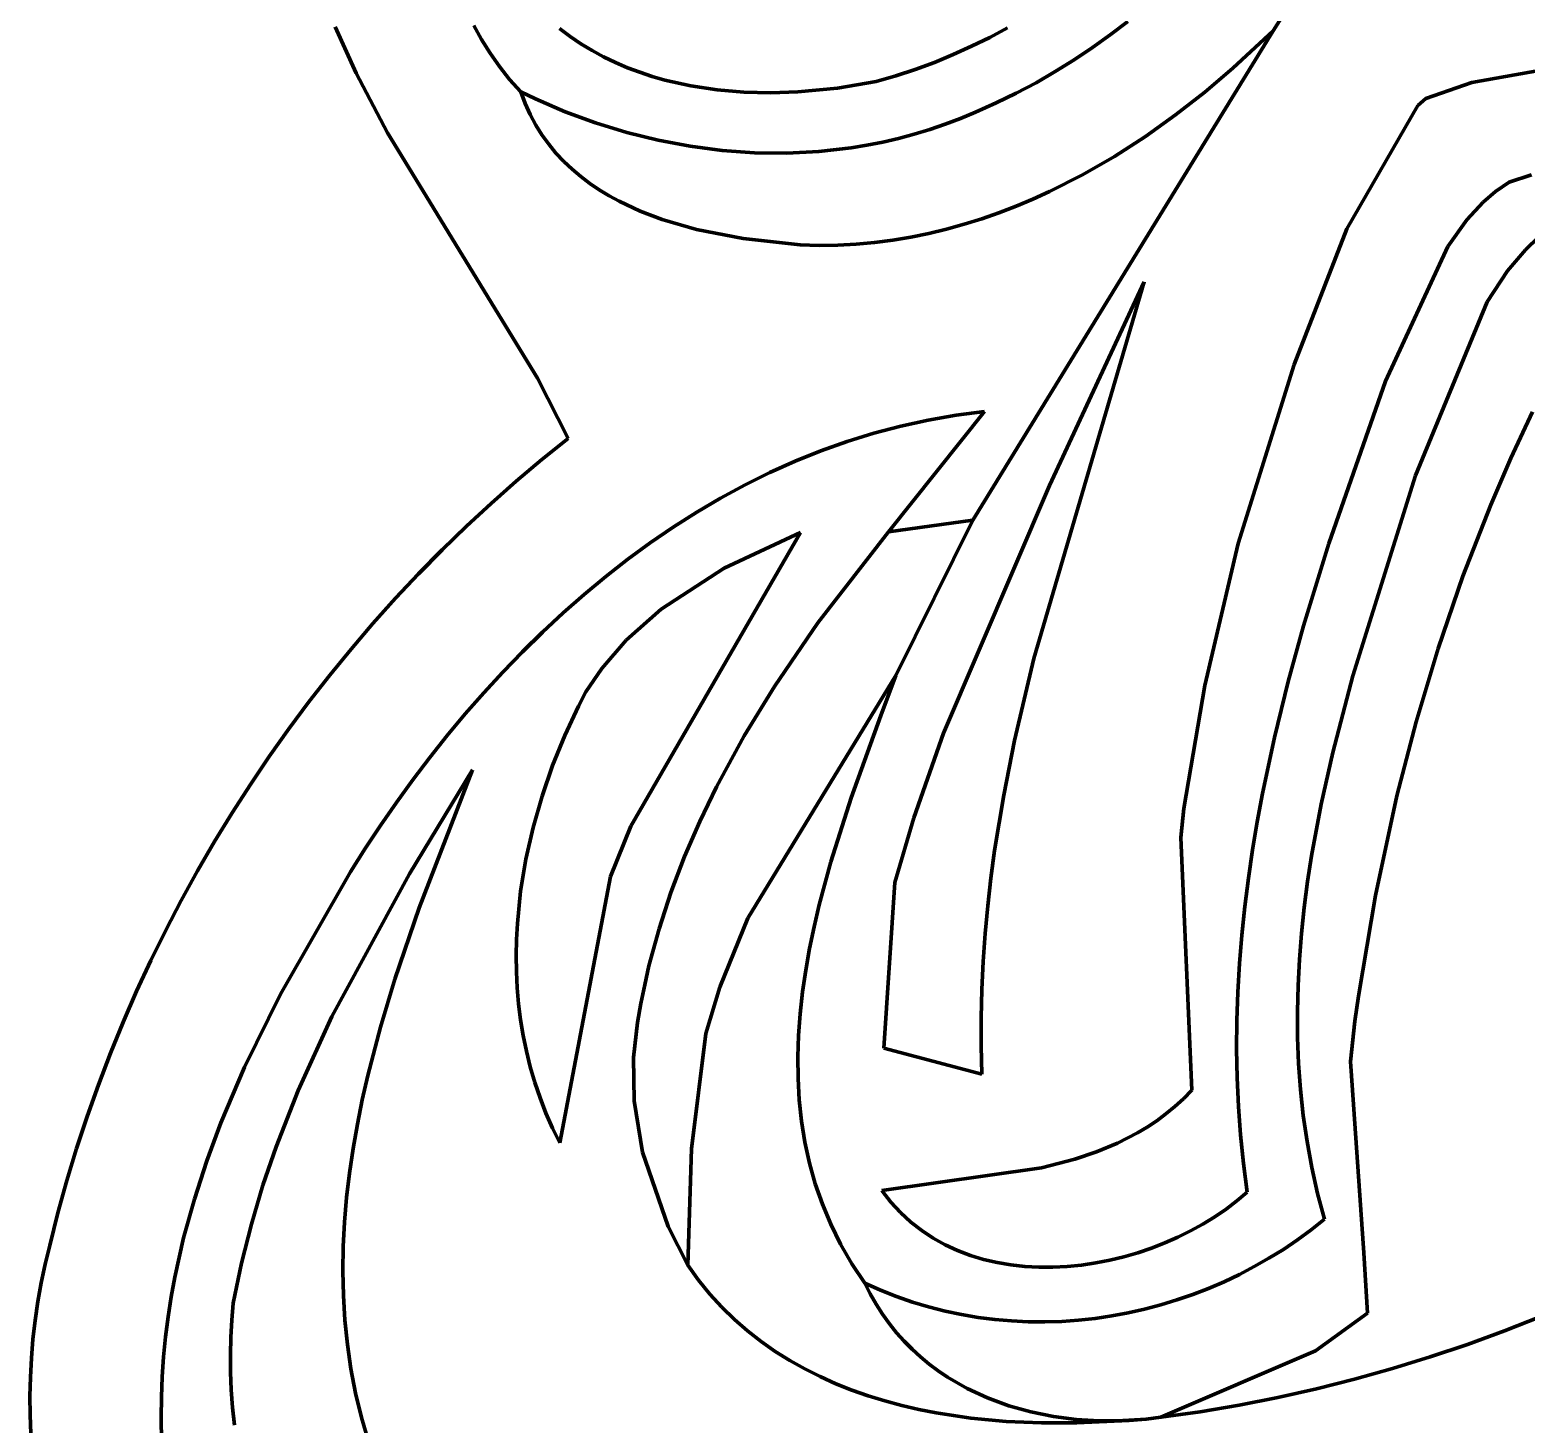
# Model space of a CAD drawing. Header units: millimetres. Extents: x 0.18 to 6.32, y 4.4 to 10.2.
# Drawn here: x 0.176 to 1.074, y 4.981 to 5.818 of the extents above; entities that cross this region are included whole.
import ezdxf

# ---------------------------------------------------------------- set-up
doc = ezdxf.new("R2010")
doc.units = ezdxf.units.MM
for name, color, linetype, lineweight in [('color#004f00ff', 7, 'CONTINUOUS', 100), ('color#86026eff', 7, 'CONTINUOUS', 100), ('color#b36001ff', 7, 'CONTINUOUS', 100), ('color#ba871eff', 7, 'CONTINUOUS', 100), ('color#fdfdfaff', 7, 'CONTINUOUS', 100)]:
    doc.layers.add(name, color=color, linetype=linetype, lineweight=lineweight)

msp = doc.modelspace()

# ---------------------------------------------------------------- linework, layer by layer
at = {"layer": 'color#004f00ff'}
for p, q in [((0.37174, 5.79236), (0.3593, 5.82012)), ((0.44254, 5.82101), (0.44712, 5.81258)), ((0.44712, 5.81258), (0.45221, 5.80437)), ((0.92226, 5.81791), (0.74195, 5.5241)), ((0.89814, 5.79536), (0.92226, 5.81791)), ((0.45221, 5.80437), (0.45781, 5.79638)), ((0.45781, 5.79638), (0.46394, 5.78863)), ((0.88125, 5.78102), (0.89814, 5.79536)), ((0.39068, 5.75657), (0.37174, 5.79236)), ((0.46394, 5.78863), (0.47061, 5.78114)), ((0.47061, 5.78114), (0.47324, 5.77416)), ((0.86374, 5.76736), (0.88125, 5.78102)), ((0.47324, 5.77416), (0.47625, 5.76754)), ((0.47625, 5.76754), (0.47963, 5.76126)), ((0.84565, 5.75446), (0.86374, 5.76736)), ((0.47963, 5.76126), (0.48336, 5.75532)), ((0.48067, 5.60923), (0.39068, 5.75657)), ((0.48336, 5.75532), (0.48742, 5.74971)), ((0.48742, 5.74971), (0.49179, 5.74442)), ((0.827, 5.74244), (0.84565, 5.75446)), ((0.49179, 5.74442), (0.49646, 5.73943)), ((0.49646, 5.73943), (0.50141, 5.73475)), ((0.80782, 5.73138), (0.827, 5.74244)), ((0.50141, 5.73475), (0.50662, 5.73035)), ((0.50662, 5.73035), (0.51208, 5.72624)), ((0.78813, 5.72138), (0.80782, 5.73138)), ((0.51208, 5.72624), (0.51776, 5.7224)), ((0.51776, 5.7224), (0.52365, 5.71882)), ((0.7781, 5.71681), (0.78813, 5.72138)), ((0.52365, 5.71882), (0.52972, 5.7155)), ((0.52972, 5.7155), (0.54238, 5.70958)), ((0.7577, 5.70859), (0.76796, 5.71254)), ((0.76796, 5.71254), (0.7781, 5.71681)), ((0.54238, 5.70958), (0.55558, 5.70456)), ((0.55558, 5.70456), (0.57611, 5.69857)), ((0.73687, 5.70167), (0.74734, 5.70496)), ((0.74734, 5.70496), (0.7577, 5.70859)), ((0.57611, 5.69857), (0.60408, 5.69306)), ((0.70486, 5.69396), (0.71562, 5.69616)), ((0.71562, 5.69616), (0.7263, 5.69874)), ((0.7263, 5.69874), (0.73687, 5.70167)), ((0.60408, 5.69306), (0.63842, 5.68933)), ((0.63842, 5.68933), (0.64969, 5.68902)), ((0.64969, 5.68902), (0.66089, 5.68916)), ((0.66089, 5.68916), (0.67201, 5.68974)), ((0.67201, 5.68974), (0.68304, 5.69074)), ((0.68304, 5.69074), (0.69399, 5.69215)), ((0.69399, 5.69215), (0.70486, 5.69396)), ((0.49911, 5.57303), (0.48067, 5.60923)), ((0.69141, 5.51696), (0.74897, 5.58916)), ((0.73198, 5.58698), (0.71523, 5.58408)), ((0.74897, 5.58916), (0.73198, 5.58698)), ((1.06505, 5.56125), (1.07802, 5.58896)), ((0.69873, 5.58047), (0.68249, 5.57617)), ((0.71523, 5.58408), (0.69873, 5.58047)), ((0.48337, 5.56042), (0.49911, 5.57303)), ((0.66651, 5.5712), (0.6508, 5.5656)), ((0.68249, 5.57617), (0.66651, 5.5712)), ((0.46792, 5.54742), (0.48337, 5.56042)), ((0.63534, 5.55938), (0.62016, 5.55257)), ((0.6508, 5.5656), (0.63534, 5.55938)), ((1.05291, 5.53317), (1.06505, 5.56125)), ((0.62016, 5.55257), (0.60525, 5.54519)), ((0.45279, 5.53406), (0.46792, 5.54742)), ((0.60525, 5.54519), (0.59061, 5.53725)), ((0.43797, 5.52033), (0.45279, 5.53406)), ((0.59061, 5.53725), (0.57624, 5.5288)), ((1.03623, 5.49042), (1.05291, 5.53317)), ((0.57624, 5.5288), (0.56216, 5.51984)), ((0.74195, 5.5241), (0.69141, 5.51696)), ((0.42346, 5.50626), (0.43797, 5.52033)), ((0.56216, 5.51984), (0.54836, 5.5104)), ((0.40928, 5.49184), (0.42346, 5.50626)), ((0.54836, 5.5104), (0.53485, 5.5005)), ((0.53485, 5.5005), (0.52162, 5.49017)), ((0.39544, 5.47709), (0.40928, 5.49184)), ((0.52162, 5.49017), (0.50868, 5.47943)), ((1.02132, 5.44699), (1.03623, 5.49042)), ((0.50868, 5.47943), (0.49604, 5.46831)), ((0.38193, 5.46202), (0.39544, 5.47709)), ((0.36876, 5.44663), (0.38193, 5.46202)), ((0.49604, 5.46831), (0.4837, 5.45681)), ((0.4837, 5.45681), (0.47165, 5.44498)), ((0.35595, 5.43095), (0.36876, 5.44663)), ((0.47165, 5.44498), (0.45991, 5.43283)), ((1.00813, 5.40298), (1.02132, 5.44699)), ((0.34349, 5.41497), (0.35595, 5.43095)), ((0.45991, 5.43283), (0.44848, 5.42038)), ((0.60697, 5.28503), (0.69582, 5.43065)), ((0.69582, 5.43065), (0.6868, 5.40681)), ((0.44848, 5.42038), (0.43735, 5.40766)), ((0.3314, 5.39871), (0.34349, 5.41497)), ((0.43735, 5.40766), (0.42654, 5.39468)), ((0.6868, 5.40681), (0.66889, 5.35725)), ((0.31968, 5.38217), (0.3314, 5.39871)), ((0.9966, 5.3585), (1.00813, 5.40298)), ((0.42654, 5.39468), (0.41604, 5.38148)), ((0.30834, 5.36537), (0.31968, 5.38217)), ((0.41604, 5.38148), (0.40586, 5.36808)), ((0.29738, 5.34832), (0.30834, 5.36537)), ((0.40586, 5.36808), (0.396, 5.3545)), ((0.396, 5.3545), (0.38646, 5.34075)), ((0.66889, 5.35725), (0.65671, 5.31889)), ((0.9837, 5.29862), (0.9966, 5.3585)), ((0.28682, 5.33103), (0.29738, 5.34832)), ((0.38646, 5.34075), (0.37725, 5.32687)), ((0.27665, 5.3135), (0.28682, 5.33103)), ((0.37725, 5.32687), (0.36837, 5.31288)), ((0.65671, 5.31889), (0.64973, 5.29296)), ((0.26688, 5.29574), (0.27665, 5.3135)), ((0.36837, 5.31288), (0.32633, 5.23935)), ((0.25752, 5.27778), (0.26688, 5.29574)), ((0.64973, 5.29296), (0.64669, 5.27993)), ((0.9735, 5.23829), (0.9837, 5.29862)), ((0.59019, 5.24368), (0.60697, 5.28503)), ((0.24858, 5.25961), (0.25752, 5.27778)), ((0.64669, 5.27993), (0.64399, 5.26687)), ((0.64399, 5.26687), (0.64167, 5.2538)), ((0.24006, 5.24124), (0.24858, 5.25961)), ((0.64167, 5.2538), (0.63978, 5.24074)), ((0.23198, 5.22269), (0.24006, 5.24124)), ((0.32633, 5.23935), (0.3049, 5.19563)), ((0.5817, 5.21576), (0.59019, 5.24368)), ((0.63978, 5.24074), (0.63833, 5.22769)), ((0.97136, 5.22317), (0.9735, 5.23829)), ((0.63833, 5.22769), (0.63738, 5.21467)), ((0.22432, 5.20396), (0.23198, 5.22269)), ((0.96862, 5.19895), (0.97136, 5.22317)), ((0.57306, 5.14659), (0.5817, 5.21576)), ((0.63738, 5.21467), (0.63695, 5.2017)), ((0.21712, 5.18507), (0.22432, 5.20396)), ((0.63695, 5.2017), (0.63709, 5.18878)), ((0.3049, 5.19563), (0.29065, 5.16207)), ((0.97666, 5.0842), (0.96862, 5.19895)), ((0.21036, 5.16603), (0.21712, 5.18507)), ((0.63709, 5.18878), (0.63782, 5.17594)), ((0.63782, 5.17594), (0.63918, 5.16319)), ((0.20405, 5.14684), (0.21036, 5.16603)), ((0.29065, 5.16207), (0.2822, 5.13934)), ((0.63918, 5.16319), (0.64121, 5.15054)), ((0.19821, 5.12751), (0.20405, 5.14684)), ((0.57091, 5.07661), (0.57306, 5.14659)), ((0.64121, 5.15054), (0.64395, 5.138)), ((0.2822, 5.13934), (0.27471, 5.11634)), ((0.64395, 5.138), (0.64743, 5.12559)), ((0.19284, 5.10806), (0.19821, 5.12751)), ((0.64743, 5.12559), (0.65169, 5.11332)), ((0.27471, 5.11634), (0.26826, 5.09306)), ((0.65169, 5.11332), (0.65675, 5.10122)), ((0.18794, 5.08849), (0.19284, 5.10806)), ((0.26826, 5.09306), (0.26296, 5.06952)), ((0.65675, 5.10122), (0.66267, 5.08928)), ((0.18518, 5.07733), (0.18794, 5.08849)), ((0.66267, 5.08928), (0.66947, 5.07752)), ((0.97889, 5.04791), (0.97666, 5.0842)), ((0.1828, 5.06612), (0.18518, 5.07733)), ((0.57737, 5.0677), (0.57091, 5.07661)), ((0.66947, 5.07752), (0.67719, 5.06597)), ((0.18078, 5.05487), (0.1828, 5.06612)), ((0.26296, 5.06952), (0.26077, 5.05765)), ((0.58421, 5.05932), (0.57737, 5.0677)), ((0.67719, 5.06597), (0.68046, 5.05944)), ((0.26077, 5.05765), (0.25891, 5.04572)), ((0.59141, 5.05146), (0.58421, 5.05932)), ((0.68046, 5.05944), (0.684, 5.05319)), ((0.17911, 5.04357), (0.18078, 5.05487)), ((0.59895, 5.0441), (0.59141, 5.05146)), ((0.684, 5.05319), (0.68782, 5.04723)), ((0.94779, 5.02527), (0.97889, 5.04791)), ((0.17781, 5.03224), (0.17911, 5.04357)), ((0.25891, 5.04572), (0.25737, 5.03373)), ((0.60681, 5.03723), (0.59895, 5.0441)), ((0.68782, 5.04723), (0.6919, 5.04155)), ((0.6919, 5.04155), (0.69624, 5.03614)), ((1.08305, 5.04594), (1.06107, 5.03728)), ((0.17685, 5.02088), (0.17781, 5.03224)), ((0.25737, 5.03373), (0.25619, 5.02167)), ((0.61498, 5.03084), (0.60681, 5.03723)), ((0.62345, 5.02491), (0.61498, 5.03084)), ((0.69624, 5.03614), (0.7008, 5.03102)), ((0.7008, 5.03102), (0.7056, 5.02618)), ((1.06107, 5.03728), (1.03889, 5.02916)), ((0.17625, 5.00951), (0.17685, 5.02088)), ((0.25619, 5.02167), (0.25536, 5.00956)), ((0.63218, 5.01943), (0.62345, 5.02491)), ((0.7056, 5.02618), (0.71061, 5.0216)), ((0.71061, 5.0216), (0.71583, 5.0173)), ((0.85495, 4.98538), (0.94779, 5.02527)), ((1.01651, 5.0216), (0.99395, 5.01461)), ((1.03889, 5.02916), (1.01651, 5.0216)), ((0.64116, 5.01438), (0.63218, 5.01943)), ((0.65038, 5.00976), (0.64116, 5.01438)), ((0.71583, 5.0173), (0.72124, 5.01326)), ((0.72124, 5.01326), (0.72683, 5.00949)), ((0.99395, 5.01461), (0.9712, 5.0082)), ((0.176, 4.99813), (0.17625, 5.00951)), ((0.25536, 5.00956), (0.2549, 4.99738)), ((0.65981, 5.00554), (0.65038, 5.00976)), ((0.66944, 5.00172), (0.65981, 5.00554)), ((0.72683, 5.00949), (0.73852, 5.00274)), ((0.73852, 5.00274), (0.75081, 4.99702)), ((0.9712, 5.0082), (0.94828, 5.00238)), ((0.17608, 4.98676), (0.176, 4.99813)), ((0.2549, 4.99738), (0.25483, 4.98515)), ((0.67925, 4.99828), (0.66944, 5.00172)), ((0.68923, 4.99521), (0.67925, 4.99828)), ((0.69934, 4.9925), (0.68923, 4.99521)), ((0.75081, 4.99702), (0.7636, 4.99232)), ((0.92519, 4.99718), (0.90193, 4.9926)), ((0.94828, 5.00238), (0.92519, 4.99718)), ((0.17651, 4.97539), (0.17608, 4.98676)), ((0.25483, 4.98515), (0.25496, 4.9707)), ((0.70959, 4.99013), (0.69934, 4.9925)), ((0.71994, 4.98808), (0.70959, 4.99013)), ((0.74089, 4.98493), (0.71994, 4.98808)), ((0.76206, 4.98293), (0.74089, 4.98493)), ((0.7636, 4.99232), (0.77681, 4.98861)), ((0.77681, 4.98861), (0.79035, 4.98588)), ((0.79035, 4.98588), (0.80413, 4.9841)), ((0.87852, 4.98866), (0.85495, 4.98538)), ((0.90193, 4.9926), (0.87852, 4.98866)), ((0.7833, 4.98198), (0.76206, 4.98293)), ((0.80447, 4.98196), (0.7833, 4.98198)), ((0.80413, 4.9841), (0.81806, 4.98327)), ((0.83577, 4.98347), (0.80447, 4.98196)), ((0.81806, 4.98327), (0.83205, 4.98335)), ((0.83205, 4.98335), (0.846, 4.98433)), ((0.846, 4.98433), (0.83577, 4.98347))]:
    msp.add_line(p, q, dxfattribs=at)
at = {"layer": 'color#86026eff'}
for p, q in [((1.07404, 6.05622), (0.92226, 5.81791)), ((0.82453, 5.81541), (0.83504, 5.82343)), ((0.81377, 5.80771), (0.82453, 5.81541)), ((0.92226, 5.81791), (0.89814, 5.79536)), ((0.80276, 5.80035), (0.81377, 5.80771)), ((0.77994, 5.78668), (0.79149, 5.79333)), ((0.79149, 5.79333), (0.80276, 5.80035)), ((0.89814, 5.79536), (0.88125, 5.78102)), ((0.76812, 5.78041), (0.77994, 5.78668)), ((0.47324, 5.77416), (0.47061, 5.78114)), ((0.47061, 5.78114), (0.47939, 5.77694)), ((0.47939, 5.77694), (0.49729, 5.76925)), ((0.75602, 5.77454), (0.76812, 5.78041)), ((0.88125, 5.78102), (0.86374, 5.76736)), ((0.47625, 5.76754), (0.47324, 5.77416)), ((0.47963, 5.76126), (0.47625, 5.76754)), ((0.49729, 5.76925), (0.51559, 5.76254)), ((0.73456, 5.76523), (0.74362, 5.76908)), ((0.74362, 5.76908), (0.75602, 5.77454)), ((0.86374, 5.76736), (0.84565, 5.75446)), ((0.48336, 5.75532), (0.47963, 5.76126)), ((0.51559, 5.76254), (0.53423, 5.75683)), ((0.70683, 5.7557), (0.71616, 5.75854)), ((0.71616, 5.75854), (0.7254, 5.76172)), ((0.7254, 5.76172), (0.73456, 5.76523)), ((0.48742, 5.74971), (0.48336, 5.75532)), ((0.49179, 5.74442), (0.48742, 5.74971)), ((0.53423, 5.75683), (0.55314, 5.75215)), ((0.55314, 5.75215), (0.57227, 5.74854)), ((0.57227, 5.74854), (0.59154, 5.74603)), ((0.66889, 5.74756), (0.67846, 5.74912)), ((0.67846, 5.74912), (0.68797, 5.75099)), ((0.68797, 5.75099), (0.69744, 5.75318)), ((0.69744, 5.75318), (0.70683, 5.7557)), ((0.84565, 5.75446), (0.827, 5.74244)), ((0.49646, 5.73943), (0.49179, 5.74442)), ((0.50141, 5.73475), (0.49646, 5.73943)), ((0.59154, 5.74603), (0.6109, 5.74465)), ((0.6109, 5.74465), (0.63029, 5.74442)), ((0.63029, 5.74442), (0.64964, 5.74538)), ((0.64964, 5.74538), (0.66889, 5.74756)), ((0.827, 5.74244), (0.80782, 5.73138)), ((0.50662, 5.73035), (0.50141, 5.73475)), ((0.51208, 5.72624), (0.50662, 5.73035)), ((0.80782, 5.73138), (0.78813, 5.72138)), ((0.51776, 5.7224), (0.51208, 5.72624)), ((0.52365, 5.71882), (0.51776, 5.7224)), ((0.78813, 5.72138), (0.7781, 5.71681)), ((0.52972, 5.7155), (0.52365, 5.71882)), ((0.54238, 5.70958), (0.52972, 5.7155)), ((0.76796, 5.71254), (0.7577, 5.70859)), ((0.7781, 5.71681), (0.76796, 5.71254)), ((0.55558, 5.70456), (0.54238, 5.70958)), ((0.57611, 5.69857), (0.55558, 5.70456)), ((0.74734, 5.70496), (0.73687, 5.70167)), ((0.7577, 5.70859), (0.74734, 5.70496)), ((0.60408, 5.69306), (0.57611, 5.69857)), ((0.71562, 5.69616), (0.70486, 5.69396)), ((0.7263, 5.69874), (0.71562, 5.69616)), ((0.73687, 5.70167), (0.7263, 5.69874)), ((1.07374, 5.68642), (1.08186, 5.69421)), ((0.63842, 5.68933), (0.60408, 5.69306)), ((0.64969, 5.68902), (0.63842, 5.68933)), ((0.66089, 5.68916), (0.64969, 5.68902)), ((0.67201, 5.68974), (0.66089, 5.68916)), ((0.68304, 5.69074), (0.67201, 5.68974)), ((0.69399, 5.69215), (0.68304, 5.69074)), ((0.70486, 5.69396), (0.69399, 5.69215)), ((1.06295, 5.67369), (1.07374, 5.68642)), ((1.05075, 5.65509), (1.06295, 5.67369)), ((1.01185, 5.56101), (1.05075, 5.65509)), ((1.07802, 5.58896), (1.06505, 5.56125)), ((1.0077, 5.55073), (1.01185, 5.56101)), ((1.06505, 5.56125), (1.05291, 5.53317)), ((0.97015, 5.4305), (1.0077, 5.55073)), ((1.05291, 5.53317), (1.03623, 5.49042)), ((0.69141, 5.51696), (0.74195, 5.5241)), ((0.74195, 5.5241), (0.69582, 5.43065)), ((0.64905, 5.46234), (0.69141, 5.51696)), ((1.03623, 5.49042), (1.02132, 5.44699)), ((0.62288, 5.42409), (0.64905, 5.46234)), ((1.02132, 5.44699), (1.00813, 5.40298)), ((0.69582, 5.43065), (0.60697, 5.28503)), ((0.95808, 5.38446), (0.97015, 5.4305)), ((0.60476, 5.39443), (0.62288, 5.42409)), ((1.00813, 5.40298), (0.9966, 5.3585)), ((0.5882, 5.36394), (0.60476, 5.39443)), ((0.95117, 5.35356), (0.95808, 5.38446)), ((0.57817, 5.34316), (0.5882, 5.36394)), ((0.9454, 5.32253), (0.95117, 5.35356)), ((0.9966, 5.3585), (0.9837, 5.29862)), ((0.56901, 5.322), (0.57817, 5.34316)), ((0.56082, 5.30049), (0.56901, 5.322)), ((0.943, 5.30698), (0.9454, 5.32253)), ((0.55366, 5.2786), (0.56082, 5.30049)), ((0.94096, 5.2914), (0.943, 5.30698)), ((0.93929, 5.27581), (0.94096, 5.2914)), ((0.9837, 5.29862), (0.9735, 5.23829)), ((0.60697, 5.28503), (0.59019, 5.24368)), ((0.54761, 5.25636), (0.55366, 5.2786)), ((0.93804, 5.2602), (0.93929, 5.27581)), ((0.54502, 5.24509), (0.54761, 5.25636)), ((0.93721, 5.24459), (0.93804, 5.2602)), ((0.54274, 5.23374), (0.54502, 5.24509)), ((0.59019, 5.24368), (0.5817, 5.21576)), ((0.93683, 5.22897), (0.93721, 5.24459)), ((0.9735, 5.23829), (0.97136, 5.22317)), ((0.54077, 5.2223), (0.54274, 5.23374)), ((0.93693, 5.21334), (0.93683, 5.22897)), ((0.53826, 5.20136), (0.54077, 5.2223)), ((0.97136, 5.22317), (0.96862, 5.19895)), ((0.5817, 5.21576), (0.57306, 5.14659)), ((0.93754, 5.19772), (0.93693, 5.21334)), ((0.53863, 5.1753), (0.53826, 5.20136)), ((0.93867, 5.18211), (0.93754, 5.19772)), ((0.96862, 5.19895), (0.97666, 5.0842)), ((0.54368, 5.14447), (0.53863, 5.1753)), ((0.94035, 5.1665), (0.93867, 5.18211)), ((0.94261, 5.15091), (0.94035, 5.1665)), ((0.57306, 5.14659), (0.57091, 5.07661)), ((0.94546, 5.13533), (0.94261, 5.15091)), ((0.55909, 5.09999), (0.54368, 5.14447)), ((0.94894, 5.11978), (0.94546, 5.13533)), ((0.95307, 5.10425), (0.94894, 5.11978)), ((0.94507, 5.09791), (0.95307, 5.10425)), ((0.57091, 5.07661), (0.55909, 5.09999)), ((0.93685, 5.0919), (0.94507, 5.09791)), ((0.91979, 5.08084), (0.92842, 5.0862)), ((0.92842, 5.0862), (0.93685, 5.0919)), ((0.97666, 5.0842), (0.97889, 5.04791)), ((0.90199, 5.07112), (0.91098, 5.07581)), ((0.91098, 5.07581), (0.91979, 5.08084)), ((0.68046, 5.05944), (0.67719, 5.06597)), ((0.67719, 5.06597), (0.68659, 5.06174)), ((0.88354, 5.06276), (0.89284, 5.06677)), ((0.89284, 5.06677), (0.90199, 5.07112)), ((0.684, 5.05319), (0.68046, 5.05944)), ((0.68659, 5.06174), (0.69612, 5.05795)), ((0.69612, 5.05795), (0.70576, 5.05458)), ((0.86456, 5.05581), (0.87411, 5.05911)), ((0.87411, 5.05911), (0.88354, 5.06276)), ((0.68782, 5.04723), (0.684, 5.05319)), ((0.70576, 5.05458), (0.71549, 5.05165)), ((0.71549, 5.05165), (0.72532, 5.04913)), ((0.72532, 5.04913), (0.73521, 5.04703)), ((0.82539, 5.04623), (0.8353, 5.04807)), ((0.8353, 5.04807), (0.84514, 5.05028)), ((0.84514, 5.05028), (0.85489, 5.05286)), ((0.85489, 5.05286), (0.86456, 5.05581)), ((0.97889, 5.04791), (0.94779, 5.02527)), ((0.6919, 5.04155), (0.68782, 5.04723)), ((0.69624, 5.03614), (0.6919, 5.04155)), ((0.73521, 5.04703), (0.74516, 5.04535)), ((0.74516, 5.04535), (0.75516, 5.04407)), ((0.75516, 5.04407), (0.7652, 5.0432)), ((0.7652, 5.0432), (0.77525, 5.04272)), ((0.77525, 5.04272), (0.78532, 5.04265)), ((0.78532, 5.04265), (0.79538, 5.04297)), ((0.79538, 5.04297), (0.80542, 5.04367)), ((0.80542, 5.04367), (0.81542, 5.04476)), ((0.81542, 5.04476), (0.82539, 5.04623)), ((0.7008, 5.03102), (0.69624, 5.03614)), ((0.7056, 5.02618), (0.7008, 5.03102)), ((0.71061, 5.0216), (0.7056, 5.02618)), ((0.71583, 5.0173), (0.71061, 5.0216)), ((0.94779, 5.02527), (0.85495, 4.98538)), ((0.72124, 5.01326), (0.71583, 5.0173)), ((0.72683, 5.00949), (0.72124, 5.01326)), ((0.73852, 5.00274), (0.72683, 5.00949)), ((0.75081, 4.99702), (0.73852, 5.00274)), ((0.7636, 4.99232), (0.75081, 4.99702)), ((0.77681, 4.98861), (0.7636, 4.99232)), ((0.79035, 4.98588), (0.77681, 4.98861)), ((0.80413, 4.9841), (0.79035, 4.98588)), ((0.85495, 4.98538), (0.846, 4.98433)), ((0.81806, 4.98327), (0.80413, 4.9841)), ((0.83205, 4.98335), (0.81806, 4.98327)), ((0.846, 4.98433), (0.83205, 4.98335))]:
    msp.add_line(p, q, dxfattribs=at)
at = {"layer": 'color#b36001ff'}
for p, q in [((0.50022, 5.8145), (0.49391, 5.8193)), ((0.50674, 5.81006), (0.50022, 5.8145)), ((0.75213, 5.81389), (0.74126, 5.80852)), ((0.76281, 5.81962), (0.75213, 5.81389)), ((0.51346, 5.80596), (0.50674, 5.81006)), ((0.52036, 5.80221), (0.51346, 5.80596)), ((0.52744, 5.79878), (0.52036, 5.80221)), ((0.73019, 5.80351), (0.71894, 5.79889)), ((0.74126, 5.80852), (0.73019, 5.80351)), ((0.53467, 5.79568), (0.52744, 5.79878)), ((0.54204, 5.7929), (0.53467, 5.79568)), ((0.54955, 5.79042), (0.54204, 5.7929)), ((0.70749, 5.79466), (0.69586, 5.79084)), ((0.71894, 5.79889), (0.70749, 5.79466)), ((1.04151, 5.78674), (1.09869, 5.79704)), ((0.55717, 5.78824), (0.54955, 5.79042)), ((0.57271, 5.78475), (0.55717, 5.78824)), ((0.58856, 5.78236), (0.57271, 5.78475)), ((0.68404, 5.78744), (0.66077, 5.78345)), ((0.69586, 5.79084), (0.68404, 5.78744)), ((1.01403, 5.77722), (1.04151, 5.78674)), ((0.6046, 5.781), (0.58856, 5.78236)), ((0.62074, 5.78061), (0.6046, 5.781)), ((0.63686, 5.78112), (0.62074, 5.78061)), ((0.66077, 5.78345), (0.63686, 5.78112)), ((1.00923, 5.773), (1.01403, 5.77722)), ((0.96653, 5.69898), (1.00923, 5.773)), ((1.07742, 5.73138), (1.06394, 5.72705)), ((1.0558, 5.72135), (1.04838, 5.71498)), ((1.06394, 5.72705), (1.0558, 5.72135)), ((1.04838, 5.71498), (1.03847, 5.70433)), ((1.03847, 5.70433), (1.02717, 5.68842)), ((0.93494, 5.6174), (0.96653, 5.69898)), ((1.02717, 5.68842), (0.98976, 5.60746)), ((0.90127, 5.51), (0.93494, 5.6174)), ((0.98976, 5.60746), (0.95563, 5.51006)), ((0.63866, 5.51668), (0.53664, 5.34029)), ((0.59279, 5.4951), (0.63866, 5.51668)), ((0.88118, 5.42482), (0.90127, 5.51)), ((0.95563, 5.51006), (0.94041, 5.46048)), ((0.5549, 5.47056), (0.59279, 5.4951)), ((0.53393, 5.45196), (0.5549, 5.47056)), ((0.51921, 5.43499), (0.53393, 5.45196)), ((0.94041, 5.46048), (0.93125, 5.42714)), ((0.50962, 5.42091), (0.51921, 5.43499)), ((0.86867, 5.35087), (0.88118, 5.42482)), ((0.93125, 5.42714), (0.92302, 5.3936)), ((0.50524, 5.41233), (0.50962, 5.42091)), ((0.49708, 5.39474), (0.50524, 5.41233)), ((0.48978, 5.37669), (0.49708, 5.39474)), ((0.92302, 5.3936), (0.91587, 5.35987)), ((0.48341, 5.35823), (0.48978, 5.37669)), ((0.47804, 5.33944), (0.48341, 5.35823)), ((0.91587, 5.35987), (0.91273, 5.34295)), ((0.8668, 5.33338), (0.86867, 5.35087)), ((0.47374, 5.32041), (0.47804, 5.33944)), ((0.53664, 5.34029), (0.52441, 5.30997)), ((0.91273, 5.34295), (0.90991, 5.32599)), ((0.87348, 5.18175), (0.8668, 5.33338)), ((0.90991, 5.32599), (0.90742, 5.30899)), ((0.47056, 5.30119), (0.47374, 5.32041)), ((0.52441, 5.30997), (0.49407, 5.15009)), ((0.90742, 5.30899), (0.90528, 5.29196)), ((0.46859, 5.28188), (0.47056, 5.30119)), ((0.90528, 5.29196), (0.9035, 5.2749)), ((0.46807, 5.2722), (0.46859, 5.28188)), ((0.46788, 5.26253), (0.46807, 5.2722)), ((0.9035, 5.2749), (0.90211, 5.25782)), ((0.46802, 5.25287), (0.46788, 5.26253)), ((0.90211, 5.25782), (0.90111, 5.24071)), ((0.46851, 5.24324), (0.46802, 5.25287)), ((0.46935, 5.23363), (0.46851, 5.24324)), ((0.90111, 5.24071), (0.90053, 5.22357)), ((0.47054, 5.22406), (0.46935, 5.23363)), ((0.47211, 5.21454), (0.47054, 5.22406)), ((0.90053, 5.22357), (0.90038, 5.20642)), ((0.47405, 5.20509), (0.47211, 5.21454)), ((0.47637, 5.19569), (0.47405, 5.20509)), ((0.90038, 5.20642), (0.90067, 5.18925)), ((0.47909, 5.18638), (0.47637, 5.19569)), ((0.48221, 5.17715), (0.47909, 5.18638)), ((0.90067, 5.18925), (0.90142, 5.17206)), ((0.48574, 5.16802), (0.48221, 5.17715)), ((0.86331, 5.1719), (0.86849, 5.17665)), ((0.86849, 5.17665), (0.87348, 5.18175)), ((0.48969, 5.159), (0.48574, 5.16802)), ((0.85243, 5.16339), (0.85795, 5.16748)), ((0.85795, 5.16748), (0.86331, 5.1719)), ((0.90142, 5.17206), (0.90266, 5.15486)), ((0.49407, 5.15009), (0.48969, 5.159)), ((0.82884, 5.14989), (0.84091, 5.15609)), ((0.84091, 5.15609), (0.84674, 5.15959)), ((0.84674, 5.15959), (0.85243, 5.16339)), ((0.81628, 5.14467), (0.82884, 5.14989)), ((0.90266, 5.15486), (0.90439, 5.13765)), ((0.78326, 5.13514), (0.80331, 5.14031)), ((0.80331, 5.14031), (0.81628, 5.14467)), ((0.90439, 5.13765), (0.90662, 5.12043)), ((0.68736, 5.12151), (0.78326, 5.13514)), ((0.69278, 5.11458), (0.68736, 5.12151)), ((0.90662, 5.12043), (0.9005, 5.11529)), ((0.69861, 5.10827), (0.69278, 5.11458)), ((0.89403, 5.11039), (0.88722, 5.10575)), ((0.9005, 5.11529), (0.89403, 5.11039)), ((0.70483, 5.10256), (0.69861, 5.10827)), ((0.71139, 5.09743), (0.70483, 5.10256)), ((0.88011, 5.10139), (0.87272, 5.09732)), ((0.88722, 5.10575), (0.88011, 5.10139)), ((0.71828, 5.09288), (0.71139, 5.09743)), ((0.72546, 5.08889), (0.71828, 5.09288)), ((0.86509, 5.09355), (0.85725, 5.09009)), ((0.87272, 5.09732), (0.86509, 5.09355)), ((0.7329, 5.08544), (0.72546, 5.08889)), ((0.74059, 5.08253), (0.7329, 5.08544)), ((0.84102, 5.08419), (0.8327, 5.08177)), ((0.84922, 5.08697), (0.84102, 5.08419)), ((0.85725, 5.09009), (0.84922, 5.08697)), ((0.74848, 5.08014), (0.74059, 5.08253)), ((0.75656, 5.07825), (0.74848, 5.08014)), ((0.76479, 5.07685), (0.75656, 5.07825)), ((0.77314, 5.07593), (0.76479, 5.07685)), ((0.78159, 5.07548), (0.77314, 5.07593)), ((0.7901, 5.07548), (0.78159, 5.07548)), ((0.79866, 5.07591), (0.7901, 5.07548)), ((0.80722, 5.07677), (0.79866, 5.07591)), ((0.81577, 5.07805), (0.80722, 5.07677)), ((0.82427, 5.07971), (0.81577, 5.07805)), ((0.8327, 5.08177), (0.82427, 5.07971))]:
    msp.add_line(p, q, dxfattribs=at)
at = {"layer": 'color#ba871eff'}
for p, q in [((0.92226, 5.81791), (1.07404, 6.05622)), ((0.44712, 5.81258), (0.44254, 5.82101)), ((0.83504, 5.82343), (0.82453, 5.81541)), ((0.45221, 5.80437), (0.44712, 5.81258)), ((0.49391, 5.8193), (0.50022, 5.8145)), ((0.50022, 5.8145), (0.50674, 5.81006)), ((0.74126, 5.80852), (0.75213, 5.81389)), ((0.74195, 5.5241), (0.92226, 5.81791)), ((0.75213, 5.81389), (0.76281, 5.81962)), ((0.82453, 5.81541), (0.81377, 5.80771)), ((0.45781, 5.79638), (0.45221, 5.80437)), ((0.50674, 5.81006), (0.51346, 5.80596)), ((0.51346, 5.80596), (0.52036, 5.80221)), ((0.52036, 5.80221), (0.52744, 5.79878)), ((0.71894, 5.79889), (0.73019, 5.80351)), ((0.73019, 5.80351), (0.74126, 5.80852)), ((0.81377, 5.80771), (0.80276, 5.80035)), ((0.46394, 5.78863), (0.45781, 5.79638)), ((0.52744, 5.79878), (0.53467, 5.79568)), ((0.53467, 5.79568), (0.54204, 5.7929)), ((0.54204, 5.7929), (0.54955, 5.79042)), ((0.69586, 5.79084), (0.70749, 5.79466)), ((0.70749, 5.79466), (0.71894, 5.79889)), ((0.79149, 5.79333), (0.77994, 5.78668)), ((0.80276, 5.80035), (0.79149, 5.79333)), ((1.09869, 5.79704), (1.04151, 5.78674)), ((0.47061, 5.78114), (0.46394, 5.78863)), ((0.54955, 5.79042), (0.55717, 5.78824)), ((0.55717, 5.78824), (0.57271, 5.78475)), ((0.57271, 5.78475), (0.58856, 5.78236)), ((0.66077, 5.78345), (0.68404, 5.78744)), ((0.68404, 5.78744), (0.69586, 5.79084)), ((0.77994, 5.78668), (0.76812, 5.78041)), ((1.04151, 5.78674), (1.01403, 5.77722)), ((0.47939, 5.77694), (0.47061, 5.78114)), ((0.49729, 5.76925), (0.47939, 5.77694)), ((0.58856, 5.78236), (0.6046, 5.781)), ((0.6046, 5.781), (0.62074, 5.78061)), ((0.62074, 5.78061), (0.63686, 5.78112)), ((0.63686, 5.78112), (0.66077, 5.78345)), ((0.76812, 5.78041), (0.75602, 5.77454)), ((1.01403, 5.77722), (1.00923, 5.773)), ((0.51559, 5.76254), (0.49729, 5.76925)), ((0.74362, 5.76908), (0.73456, 5.76523)), ((0.75602, 5.77454), (0.74362, 5.76908)), ((1.00923, 5.773), (0.96653, 5.69898)), ((0.53423, 5.75683), (0.51559, 5.76254)), ((0.71616, 5.75854), (0.70683, 5.7557)), ((0.7254, 5.76172), (0.71616, 5.75854)), ((0.73456, 5.76523), (0.7254, 5.76172)), ((0.55314, 5.75215), (0.53423, 5.75683)), ((0.57227, 5.74854), (0.55314, 5.75215)), ((0.59154, 5.74603), (0.57227, 5.74854)), ((0.67846, 5.74912), (0.66889, 5.74756)), ((0.68797, 5.75099), (0.67846, 5.74912)), ((0.69744, 5.75318), (0.68797, 5.75099)), ((0.70683, 5.7557), (0.69744, 5.75318)), ((0.6109, 5.74465), (0.59154, 5.74603)), ((0.63029, 5.74442), (0.6109, 5.74465)), ((0.64964, 5.74538), (0.63029, 5.74442)), ((0.66889, 5.74756), (0.64964, 5.74538)), ((1.06394, 5.72705), (1.07742, 5.73138)), ((1.04838, 5.71498), (1.0558, 5.72135)), ((1.0558, 5.72135), (1.06394, 5.72705)), ((1.03847, 5.70433), (1.04838, 5.71498)), ((1.02717, 5.68842), (1.03847, 5.70433)), ((0.96653, 5.69898), (0.93494, 5.6174)), ((1.08186, 5.69421), (1.07374, 5.68642)), ((0.98976, 5.60746), (1.02717, 5.68842)), ((1.07374, 5.68642), (1.06295, 5.67369)), ((1.06295, 5.67369), (1.05075, 5.65509)), ((0.77862, 5.44087), (0.84482, 5.66707)), ((0.84482, 5.66707), (0.78798, 5.54482)), ((1.05075, 5.65509), (1.01185, 5.56101)), ((0.93494, 5.6174), (0.90127, 5.51)), ((0.95563, 5.51006), (0.98976, 5.60746)), ((0.74897, 5.58916), (0.69141, 5.51696)), ((0.71523, 5.58408), (0.73198, 5.58698)), ((0.73198, 5.58698), (0.74897, 5.58916)), ((0.68249, 5.57617), (0.69873, 5.58047)), ((0.69873, 5.58047), (0.71523, 5.58408)), ((0.6508, 5.5656), (0.66651, 5.5712)), ((0.66651, 5.5712), (0.68249, 5.57617)), ((0.62016, 5.55257), (0.63534, 5.55938)), ((0.63534, 5.55938), (0.6508, 5.5656)), ((1.01185, 5.56101), (1.0077, 5.55073)), ((0.60525, 5.54519), (0.62016, 5.55257)), ((1.0077, 5.55073), (0.97015, 5.4305)), ((0.59061, 5.53725), (0.60525, 5.54519)), ((0.78798, 5.54482), (0.72431, 5.39615)), ((0.57624, 5.5288), (0.59061, 5.53725)), ((0.56216, 5.51984), (0.57624, 5.5288)), ((0.69582, 5.43065), (0.74195, 5.5241)), ((0.53664, 5.34029), (0.63866, 5.51668)), ((0.54836, 5.5104), (0.56216, 5.51984)), ((0.63866, 5.51668), (0.59279, 5.4951)), ((0.69141, 5.51696), (0.64905, 5.46234)), ((0.53485, 5.5005), (0.54836, 5.5104)), ((0.90127, 5.51), (0.88118, 5.42482)), ((0.94041, 5.46048), (0.95563, 5.51006)), ((0.52162, 5.49017), (0.53485, 5.5005)), ((0.50868, 5.47943), (0.52162, 5.49017)), ((0.59279, 5.4951), (0.5549, 5.47056)), ((0.49604, 5.46831), (0.50868, 5.47943)), ((0.5549, 5.47056), (0.53393, 5.45196)), ((0.4837, 5.45681), (0.49604, 5.46831)), ((0.64905, 5.46234), (0.62288, 5.42409)), ((0.47165, 5.44498), (0.4837, 5.45681)), ((0.53393, 5.45196), (0.51921, 5.43499)), ((0.93125, 5.42714), (0.94041, 5.46048)), ((0.45991, 5.43283), (0.47165, 5.44498)), ((0.51921, 5.43499), (0.50962, 5.42091)), ((0.76709, 5.39177), (0.77862, 5.44087)), ((0.44848, 5.42038), (0.45991, 5.43283)), ((0.6868, 5.40681), (0.69582, 5.43065)), ((0.88118, 5.42482), (0.86867, 5.35087)), ((0.92302, 5.3936), (0.93125, 5.42714)), ((0.97015, 5.4305), (0.95808, 5.38446)), ((0.43735, 5.40766), (0.44848, 5.42038)), ((0.50962, 5.42091), (0.50524, 5.41233)), ((0.62288, 5.42409), (0.60476, 5.39443)), ((0.42654, 5.39468), (0.43735, 5.40766)), ((0.50524, 5.41233), (0.49708, 5.39474)), ((0.66889, 5.35725), (0.6868, 5.40681)), ((0.41604, 5.38148), (0.42654, 5.39468)), ((0.49708, 5.39474), (0.48978, 5.37669)), ((0.60476, 5.39443), (0.5882, 5.36394)), ((0.72431, 5.39615), (0.70667, 5.34523)), ((0.76055, 5.35886), (0.76709, 5.39177)), ((0.91587, 5.35987), (0.92302, 5.3936)), ((0.40586, 5.36808), (0.41604, 5.38148)), ((0.95808, 5.38446), (0.95117, 5.35356)), ((0.44169, 5.37413), (0.40387, 5.31175)), ((0.40968, 5.29125), (0.44169, 5.37413)), ((0.48978, 5.37669), (0.48341, 5.35823)), ((0.396, 5.3545), (0.40586, 5.36808)), ((0.5882, 5.36394), (0.57817, 5.34316)), ((0.38646, 5.34075), (0.396, 5.3545)), ((0.48341, 5.35823), (0.47804, 5.33944)), ((0.65671, 5.31889), (0.66889, 5.35725)), ((0.7551, 5.32577), (0.76055, 5.35886)), ((0.91273, 5.34295), (0.91587, 5.35987)), ((0.95117, 5.35356), (0.9454, 5.32253)), ((0.70667, 5.34523), (0.69521, 5.30638)), ((0.86867, 5.35087), (0.8668, 5.33338)), ((0.37725, 5.32687), (0.38646, 5.34075)), ((0.47804, 5.33944), (0.47374, 5.32041)), ((0.52441, 5.30997), (0.53664, 5.34029)), ((0.57817, 5.34316), (0.56901, 5.322)), ((0.90991, 5.32599), (0.91273, 5.34295)), ((0.36837, 5.31288), (0.37725, 5.32687)), ((0.8668, 5.33338), (0.87348, 5.18175)), ((0.90742, 5.30899), (0.90991, 5.32599)), ((0.47374, 5.32041), (0.47056, 5.30119)), ((0.56901, 5.322), (0.56082, 5.30049)), ((0.64973, 5.29296), (0.65671, 5.31889)), ((0.75284, 5.30915), (0.7551, 5.32577)), ((0.9454, 5.32253), (0.943, 5.30698)), ((0.32633, 5.23935), (0.36837, 5.31288)), ((0.40387, 5.31175), (0.35732, 5.22591)), ((0.49407, 5.15009), (0.52441, 5.30997)), ((0.75092, 5.29248), (0.75284, 5.30915)), ((0.90528, 5.29196), (0.90742, 5.30899)), ((0.47056, 5.30119), (0.46859, 5.28188)), ((0.56082, 5.30049), (0.55366, 5.2786)), ((0.69521, 5.30638), (0.68868, 5.20703)), ((0.943, 5.30698), (0.94096, 5.2914)), ((0.3951, 5.24851), (0.40968, 5.29125)), ((0.64669, 5.27993), (0.64973, 5.29296)), ((0.74934, 5.27576), (0.75092, 5.29248)), ((0.9035, 5.2749), (0.90528, 5.29196)), ((0.94096, 5.2914), (0.93929, 5.27581)), ((0.46859, 5.28188), (0.46807, 5.2722)), ((0.46807, 5.2722), (0.46788, 5.26253)), ((0.55366, 5.2786), (0.54761, 5.25636)), ((0.64399, 5.26687), (0.64669, 5.27993)), ((0.74814, 5.25899), (0.74934, 5.27576)), ((0.90211, 5.25782), (0.9035, 5.2749)), ((0.93929, 5.27581), (0.93804, 5.2602)), ((0.64167, 5.2538), (0.64399, 5.26687)), ((0.46788, 5.26253), (0.46802, 5.25287)), ((0.54761, 5.25636), (0.54502, 5.24509)), ((0.74734, 5.24216), (0.74814, 5.25899)), ((0.90111, 5.24071), (0.90211, 5.25782)), ((0.93804, 5.2602), (0.93721, 5.24459)), ((0.38641, 5.21966), (0.3951, 5.24851)), ((0.46802, 5.25287), (0.46851, 5.24324)), ((0.54502, 5.24509), (0.54274, 5.23374)), ((0.63978, 5.24074), (0.64167, 5.2538)), ((0.3049, 5.19563), (0.32633, 5.23935)), ((0.46851, 5.24324), (0.46935, 5.23363)), ((0.63833, 5.22769), (0.63978, 5.24074)), ((0.74694, 5.22528), (0.74734, 5.24216)), ((0.90053, 5.22357), (0.90111, 5.24071)), ((0.93721, 5.24459), (0.93683, 5.22897)), ((0.46935, 5.23363), (0.47054, 5.22406)), ((0.54274, 5.23374), (0.54077, 5.2223)), ((0.63738, 5.21467), (0.63833, 5.22769)), ((0.93683, 5.22897), (0.93693, 5.21334)), ((0.35732, 5.22591), (0.33708, 5.1816)), ((0.37882, 5.19059), (0.38641, 5.21966)), ((0.47054, 5.22406), (0.47211, 5.21454)), ((0.54077, 5.2223), (0.53826, 5.20136)), ((0.74698, 5.20833), (0.74694, 5.22528)), ((0.90038, 5.20642), (0.90053, 5.22357)), ((0.47211, 5.21454), (0.47405, 5.20509)), ((0.63695, 5.2017), (0.63738, 5.21467)), ((0.93693, 5.21334), (0.93754, 5.19772)), ((0.47405, 5.20509), (0.47637, 5.19569)), ((0.53826, 5.20136), (0.53863, 5.1753)), ((0.63709, 5.18878), (0.63695, 5.2017)), ((0.68868, 5.20703), (0.74747, 5.19131)), ((0.74747, 5.19131), (0.74698, 5.20833)), ((0.90067, 5.18925), (0.90038, 5.20642)), ((0.29065, 5.16207), (0.3049, 5.19563)), ((0.47637, 5.19569), (0.47909, 5.18638)), ((0.93754, 5.19772), (0.93867, 5.18211)), ((0.37551, 5.17598), (0.37882, 5.19059)), ((0.47909, 5.18638), (0.48221, 5.17715)), ((0.63782, 5.17594), (0.63709, 5.18878)), ((0.90142, 5.17206), (0.90067, 5.18925)), ((0.33708, 5.1816), (0.32375, 5.14767)), ((0.37255, 5.16134), (0.37551, 5.17598)), ((0.48221, 5.17715), (0.48574, 5.16802)), ((0.53863, 5.1753), (0.54368, 5.14447)), ((0.63918, 5.16319), (0.63782, 5.17594)), ((0.86849, 5.17665), (0.86331, 5.1719)), ((0.87348, 5.18175), (0.86849, 5.17665)), ((0.93867, 5.18211), (0.94035, 5.1665)), ((0.48574, 5.16802), (0.48969, 5.159)), ((0.85795, 5.16748), (0.85243, 5.16339)), ((0.86331, 5.1719), (0.85795, 5.16748)), ((0.90266, 5.15486), (0.90142, 5.17206)), ((0.94035, 5.1665), (0.94261, 5.15091)), ((0.2822, 5.13934), (0.29065, 5.16207)), ((0.36997, 5.14667), (0.37255, 5.16134)), ((0.48969, 5.159), (0.49407, 5.15009)), ((0.64121, 5.15054), (0.63918, 5.16319)), ((0.84091, 5.15609), (0.82884, 5.14989)), ((0.84674, 5.15959), (0.84091, 5.15609)), ((0.85243, 5.16339), (0.84674, 5.15959)), ((0.32375, 5.14767), (0.31588, 5.12469)), ((0.36781, 5.13198), (0.36997, 5.14667)), ((0.64395, 5.138), (0.64121, 5.15054)), ((0.82884, 5.14989), (0.81628, 5.14467)), ((0.90439, 5.13765), (0.90266, 5.15486)), ((0.94261, 5.15091), (0.94546, 5.13533)), ((0.27471, 5.11634), (0.2822, 5.13934)), ((0.54368, 5.14447), (0.55909, 5.09999)), ((0.64743, 5.12559), (0.64395, 5.138)), ((0.80331, 5.14031), (0.78326, 5.13514)), ((0.81628, 5.14467), (0.80331, 5.14031)), ((0.90662, 5.12043), (0.90439, 5.13765)), ((0.36609, 5.11727), (0.36781, 5.13198)), ((0.78326, 5.13514), (0.68736, 5.12151)), ((0.94546, 5.13533), (0.94894, 5.11978)), ((0.31588, 5.12469), (0.30891, 5.1014)), ((0.65169, 5.11332), (0.64743, 5.12559)), ((0.68736, 5.12151), (0.69278, 5.11458)), ((0.9005, 5.11529), (0.90662, 5.12043)), ((0.94894, 5.11978), (0.95307, 5.10425)), ((0.26826, 5.09306), (0.27471, 5.11634)), ((0.36484, 5.10256), (0.36609, 5.11727)), ((0.65675, 5.10122), (0.65169, 5.11332)), ((0.69278, 5.11458), (0.69861, 5.10827)), ((0.88722, 5.10575), (0.89403, 5.11039)), ((0.89403, 5.11039), (0.9005, 5.11529)), ((0.30891, 5.1014), (0.30293, 5.0778)), ((0.36408, 5.08784), (0.36484, 5.10256)), ((0.69861, 5.10827), (0.70483, 5.10256)), ((0.70483, 5.10256), (0.71139, 5.09743)), ((0.87272, 5.09732), (0.88011, 5.10139)), ((0.88011, 5.10139), (0.88722, 5.10575)), ((0.95307, 5.10425), (0.94507, 5.09791)), ((0.26296, 5.06952), (0.26826, 5.09306)), ((0.55909, 5.09999), (0.57091, 5.07661)), ((0.66267, 5.08928), (0.65675, 5.10122)), ((0.71139, 5.09743), (0.71828, 5.09288)), ((0.71828, 5.09288), (0.72546, 5.08889)), ((0.85725, 5.09009), (0.86509, 5.09355)), ((0.86509, 5.09355), (0.87272, 5.09732)), ((0.94507, 5.09791), (0.93685, 5.0919)), ((0.36385, 5.07312), (0.36408, 5.08784)), ((0.66947, 5.07752), (0.66267, 5.08928)), ((0.72546, 5.08889), (0.7329, 5.08544)), ((0.7329, 5.08544), (0.74059, 5.08253)), ((0.8327, 5.08177), (0.84102, 5.08419)), ((0.84102, 5.08419), (0.84922, 5.08697)), ((0.84922, 5.08697), (0.85725, 5.09009)), ((0.92842, 5.0862), (0.91979, 5.08084)), ((0.93685, 5.0919), (0.92842, 5.0862)), ((0.30293, 5.0778), (0.29801, 5.05386)), ((0.57091, 5.07661), (0.57737, 5.0677)), ((0.67719, 5.06597), (0.66947, 5.07752)), ((0.74059, 5.08253), (0.74848, 5.08014)), ((0.74848, 5.08014), (0.75656, 5.07825)), ((0.75656, 5.07825), (0.76479, 5.07685)), ((0.76479, 5.07685), (0.77314, 5.07593)), ((0.77314, 5.07593), (0.78159, 5.07548)), ((0.78159, 5.07548), (0.7901, 5.07548)), ((0.7901, 5.07548), (0.79866, 5.07591)), ((0.79866, 5.07591), (0.80722, 5.07677)), ((0.80722, 5.07677), (0.81577, 5.07805)), ((0.81577, 5.07805), (0.82427, 5.07971)), ((0.82427, 5.07971), (0.8327, 5.08177)), ((0.91098, 5.07581), (0.90199, 5.07112)), ((0.91979, 5.08084), (0.91098, 5.07581)), ((0.26077, 5.05765), (0.26296, 5.06952)), ((0.36417, 5.05841), (0.36385, 5.07312)), ((0.57737, 5.0677), (0.58421, 5.05932)), ((0.68659, 5.06174), (0.67719, 5.06597)), ((0.89284, 5.06677), (0.88354, 5.06276)), ((0.90199, 5.07112), (0.89284, 5.06677)), ((0.25891, 5.04572), (0.26077, 5.05765)), ((0.36507, 5.04373), (0.36417, 5.05841)), ((0.58421, 5.05932), (0.59141, 5.05146)), ((0.69612, 5.05795), (0.68659, 5.06174)), ((0.70576, 5.05458), (0.69612, 5.05795)), ((0.87411, 5.05911), (0.86456, 5.05581)), ((0.88354, 5.06276), (0.87411, 5.05911)), ((0.29801, 5.05386), (0.29715, 5.04369)), ((0.59141, 5.05146), (0.59895, 5.0441)), ((0.71549, 5.05165), (0.70576, 5.05458)), ((0.72532, 5.04913), (0.71549, 5.05165)), ((0.73521, 5.04703), (0.72532, 5.04913)), ((0.8353, 5.04807), (0.82539, 5.04623)), ((0.84514, 5.05028), (0.8353, 5.04807)), ((0.85489, 5.05286), (0.84514, 5.05028)), ((0.86456, 5.05581), (0.85489, 5.05286)), ((0.25737, 5.03373), (0.25891, 5.04572)), ((0.29715, 5.04369), (0.29661, 5.03337)), ((0.36658, 5.02906), (0.36507, 5.04373)), ((0.59895, 5.0441), (0.60681, 5.03723)), ((0.74516, 5.04535), (0.73521, 5.04703)), ((0.75516, 5.04407), (0.74516, 5.04535)), ((0.7652, 5.0432), (0.75516, 5.04407)), ((0.77525, 5.04272), (0.7652, 5.0432)), ((0.78532, 5.04265), (0.77525, 5.04272)), ((0.79538, 5.04297), (0.78532, 5.04265)), ((0.80542, 5.04367), (0.79538, 5.04297)), ((0.81542, 5.04476), (0.80542, 5.04367)), ((0.82539, 5.04623), (0.81542, 5.04476)), ((1.06107, 5.03728), (1.08305, 5.04594)), ((0.25619, 5.02167), (0.25737, 5.03373)), ((0.29661, 5.03337), (0.29638, 5.02295)), ((0.60681, 5.03723), (0.61498, 5.03084)), ((0.61498, 5.03084), (0.62345, 5.02491)), ((1.03889, 5.02916), (1.06107, 5.03728)), ((0.25536, 5.00956), (0.25619, 5.02167)), ((0.29638, 5.02295), (0.29647, 5.01243)), ((0.36872, 5.01443), (0.36658, 5.02906)), ((0.62345, 5.02491), (0.63218, 5.01943)), ((0.99395, 5.01461), (1.01651, 5.0216)), ((1.01651, 5.0216), (1.03889, 5.02916)), ((0.29647, 5.01243), (0.29689, 5.00185)), ((0.37153, 4.99983), (0.36872, 5.01443)), ((0.63218, 5.01943), (0.64116, 5.01438)), ((0.64116, 5.01438), (0.65038, 5.00976)), ((0.9712, 5.0082), (0.99395, 5.01461)), ((0.2549, 4.99738), (0.25536, 5.00956)), ((0.65038, 5.00976), (0.65981, 5.00554)), ((0.65981, 5.00554), (0.66944, 5.00172)), ((0.94828, 5.00238), (0.9712, 5.0082)), ((0.25483, 4.98515), (0.2549, 4.99738)), ((0.29689, 5.00185), (0.29765, 4.99123)), ((0.37503, 4.98528), (0.37153, 4.99983)), ((0.66944, 5.00172), (0.67925, 4.99828)), ((0.67925, 4.99828), (0.68923, 4.99521)), ((0.68923, 4.99521), (0.69934, 4.9925)), ((0.90193, 4.9926), (0.92519, 4.99718)), ((0.92519, 4.99718), (0.94828, 5.00238)), ((0.25496, 4.9707), (0.25483, 4.98515)), ((0.29765, 4.99123), (0.29875, 4.9806)), ((0.37926, 4.97077), (0.37503, 4.98528)), ((0.69934, 4.9925), (0.70959, 4.99013)), ((0.70959, 4.99013), (0.71994, 4.98808)), ((0.71994, 4.98808), (0.74089, 4.98493)), ((0.74089, 4.98493), (0.76206, 4.98293)), ((0.846, 4.98433), (0.85495, 4.98538)), ((0.85495, 4.98538), (0.87852, 4.98866)), ((0.87852, 4.98866), (0.90193, 4.9926)), ((0.76206, 4.98293), (0.7833, 4.98198)), ((0.7833, 4.98198), (0.80447, 4.98196)), ((0.80447, 4.98196), (0.83577, 4.98347)), ((0.83577, 4.98347), (0.846, 4.98433))]:
    msp.add_line(p, q, dxfattribs=at)
at = {"layer": 'color#fdfdfaff'}
for p, q in [((0.84482, 5.66707), (0.77862, 5.44087)), ((0.78798, 5.54482), (0.84482, 5.66707)), ((0.72431, 5.39615), (0.78798, 5.54482)), ((0.77862, 5.44087), (0.76709, 5.39177)), ((0.70667, 5.34523), (0.72431, 5.39615)), ((0.76709, 5.39177), (0.76055, 5.35886)), ((0.40387, 5.31175), (0.44169, 5.37413)), ((0.44169, 5.37413), (0.40968, 5.29125)), ((0.76055, 5.35886), (0.7551, 5.32577)), ((0.69521, 5.30638), (0.70667, 5.34523)), ((0.7551, 5.32577), (0.75284, 5.30915)), ((0.35732, 5.22591), (0.40387, 5.31175)), ((0.75284, 5.30915), (0.75092, 5.29248)), ((0.68868, 5.20703), (0.69521, 5.30638)), ((0.40968, 5.29125), (0.3951, 5.24851)), ((0.75092, 5.29248), (0.74934, 5.27576)), ((0.74934, 5.27576), (0.74814, 5.25899)), ((0.74814, 5.25899), (0.74734, 5.24216)), ((0.3951, 5.24851), (0.38641, 5.21966)), ((0.74734, 5.24216), (0.74694, 5.22528)), ((0.33708, 5.1816), (0.35732, 5.22591)), ((0.38641, 5.21966), (0.37882, 5.19059)), ((0.74694, 5.22528), (0.74698, 5.20833)), ((0.74747, 5.19131), (0.68868, 5.20703)), ((0.74698, 5.20833), (0.74747, 5.19131)), ((0.37882, 5.19059), (0.37551, 5.17598)), ((0.32375, 5.14767), (0.33708, 5.1816)), ((0.37551, 5.17598), (0.37255, 5.16134)), ((0.37255, 5.16134), (0.36997, 5.14667)), ((0.31588, 5.12469), (0.32375, 5.14767)), ((0.36997, 5.14667), (0.36781, 5.13198)), ((0.36781, 5.13198), (0.36609, 5.11727)), ((0.30891, 5.1014), (0.31588, 5.12469)), ((0.36609, 5.11727), (0.36484, 5.10256)), ((0.30293, 5.0778), (0.30891, 5.1014)), ((0.36484, 5.10256), (0.36408, 5.08784)), ((0.36408, 5.08784), (0.36385, 5.07312)), ((0.29801, 5.05386), (0.30293, 5.0778)), ((0.36385, 5.07312), (0.36417, 5.05841)), ((0.36417, 5.05841), (0.36507, 5.04373)), ((0.29715, 5.04369), (0.29801, 5.05386)), ((0.29661, 5.03337), (0.29715, 5.04369)), ((0.36507, 5.04373), (0.36658, 5.02906)), ((0.29638, 5.02295), (0.29661, 5.03337)), ((0.29647, 5.01243), (0.29638, 5.02295)), ((0.36658, 5.02906), (0.36872, 5.01443)), ((0.29689, 5.00185), (0.29647, 5.01243)), ((0.36872, 5.01443), (0.37153, 4.99983)), ((0.29765, 4.99123), (0.29689, 5.00185)), ((0.37153, 4.99983), (0.37503, 4.98528)), ((0.29875, 4.9806), (0.29765, 4.99123)), ((0.37503, 4.98528), (0.37926, 4.97077))]:
    msp.add_line(p, q, dxfattribs=at)

doc.saveas('drawing.dxf')
